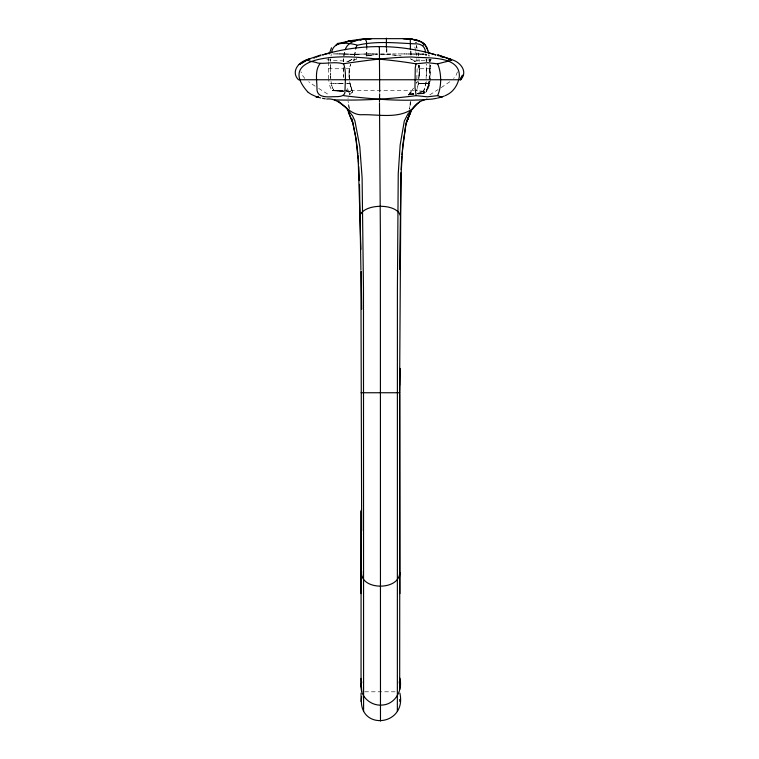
<?xml version="1.0" encoding="UTF-8"?>
<svg xmlns="http://www.w3.org/2000/svg" width="759" height="759" viewBox="0 0 759 759"><rect width="100%" height="100%" fill="white"/><g stroke="black" fill="none" stroke-linecap="round" stroke-linejoin="round"><path stroke-width="0.57" stroke-dasharray="3.79 2.85" d="M330.497 68.272L330.563 64.42M343.248 67.304L343.447 78.253M411.682 94.458C408.304 94.828 411.397 90.568 412.564 89.458M419.167 65.378L419.167 71.659M419.177 69.724L419.177 69.24M429.414 69.724L429.186 78.708M429.651 69.724L429.632 64.42M330.544 66.82L330.601 74.999M426.264 71.175L426.254 64.42M430.495 65.046C430.23 73.984 431.653 84.647 426.112 92.086M328.675 79.002L328.467 62.238M349.292 78.708L349.131 70.397L350.573 64.335L349.282 69.003M426.7 72.133L426.539 78.642M419.224 71.659L419.158 73.092M330.497 65.378L330.507 64.895M419.215 72.133L419.129 74.524M419.613 72.077L418.427 78.718L419.509 73.822L419.471 69.382L419.594 70.767M349.434 79.752L349.187 69.553M366.17 56.005L366.654 48.301M366.682 55.91L367.052 48.472M419.196 73.576L419.044 76.887M410.325 101.611L409.879 106.146M348.979 72.968L349.045 71.669M410.809 101.621L409.651 109.002M330.582 61.564L330.715 59.695M343.334 61.574L343.476 58.804M343.533 61.574L343.685 58.804M354.007 60.322L356.73 58.804L353.476 60.711L354.102 58.718M354.358 60.084L354.415 58.927M411.283 91.146C411.416 93.366 409.016 94.619 408.968 94.552M426.103 78.642L426.691 64.42M330.639 60.16L330.782 58.775M419.072 77.352L419.015 78.272M429.898 79.847L430.201 65.046M328.486 61.308L328.732 57.57M416.824 79.002L417.108 68.756L430.524 68.756M429.423 78.708L429.395 64.42M354.301 56.043L355.506 49.382M354.624 55.976L355.819 49.382M426.311 81.649L425.79 82.465C424.926 87.475 424.509 93.518 418.446 93.167M426.226 82.465L423.75 91.213L426.131 91.867M429.67 81.63L428.683 86.545L426.919 90.558L425.296 92.617L422.801 93.433L426.055 92.162L424.319 92.902M343.732 56.128L344.719 51.204M343.941 56.128L344.928 51.204M428.92 81.384L428.437 84.334M429.167 81.384L428.209 85.34M331 56.081L331.266 54.344M418.721 81.431L418.541 82.304M418.332 83.594L418.598 82.304M348.011 98.604L348.182 97.769M409.822 106.469L409.281 109.201M418.209 84.221L418.38 83.594M416.625 90.776L416.957 89.477M418.342 83.803L418.076 84.847M418.237 93.205L422.877 92.133L423.721 91.251L416.682 90.776L416.89 89.78M457.449 71.839L456.197 75.122L453.616 78.433M418.171 84.638L417.735 86.251M428.636 84.534L428.104 85.729M343.466 68.329L343.419 76.45M417.792 86.251L417.592 86.83M417.118 88.642L417.308 88.12M417.346 87.759L417.545 87.209M428.399 85.53L427.943 86.308M428.294 85.919L427.772 86.877M428.133 86.498L427.715 87.067M427.953 87.067L425.419 91.848L416.682 90.776M427.896 87.247L425.875 91.516M408.551 94.799L410.325 92.361M349.425 94.884L352.603 91.839L350.8 91.678M413.541 88.072L413.285 88.433M413.19 88.585L412.469 89.562M410.752 91.82L410.363 92.304M410.069 92.664L409.518 93.319M409.167 94.884L408.703 94.23L409.869 94.144M408.617 94.325L410.553 94.125M415.733 42.694L416.492 42.03M415.562 42.865L416.264 42.219M425.467 92.494L424.328 93.034M449.84 81.744L441.102 87.674M347.783 61.754L348.931 60.948M348.343 61.346L353.172 58.927L349.557 60.578M429.793 94.837L438.076 89.571M422.858 91.991L424.129 92.949L419.689 93.651M429.651 83.452L427.165 83.547M424.072 92.968L423.067 93.186M366.426 55.948L366.958 55.843M366.853 55.872L367.489 55.749M367.384 55.777L369.652 55.379M418.664 93.205L417.403 93.348M367.925 55.673L374.187 54.781M418.456 93.243L417.384 93.423M421.643 93.642L422.772 93.433L418.788 94.002M422.848 93.224L420.477 93.566M370.098 55.312L375.363 54.667M421.435 93.68L418.427 94.04M413.74 93.831L413.19 93.879M374.661 54.743L376.853 54.544M420.306 93.585L417.773 93.822M419.423 93.68L417.089 93.869M412.915 93.907L413.627 93.879M412.63 93.936L413.351 93.907M412.346 93.964L413.067 93.936M412.782 93.964L410.553 94.097M412.488 93.983L410.239 94.116M376.511 54.563L377.688 54.477M428.769 83.499L429.717 83.395M431.51 59.771L414.414 61.005L410.515 58.822M413.114 94.391L413.683 94.363L411.966 94.448M414.11 94.04L412.393 94.116M412.83 94.41L410.818 94.495M428.93 83.509L427.308 83.547M413.257 94.078L410.676 94.182L411.245 94.163M411.539 94.154L412.109 94.125M380.439 54.325L389.462 54.43L398.892 55.53M410.524 94.505L409.784 94.524M380.885 54.306L384.974 54.259M347.726 83.414L350.032 83.452L351.322 88.442M408.854 94.562L409.547 94.533M348.315 83.405L346.332 83.452M349.776 83.348L352.688 92.057L350.041 94.799L349.339 93.139M347.043 83.433L347.631 83.424M359.054 54.174L363.276 54.079M358.267 54.193L359.415 54.174M358.713 54.193L353.609 54.25M363.087 54.069L364.13 54.06M363.941 54.05L365.013 54.031M358.03 54.212L357.024 54.221M364.605 54.031L365.468 54.031M422.222 83.31L416.89 83.414M365.288 54.022L368.4 53.984M365.753 54.012L367.384 53.993M421.748 83.31L423.019 83.291M357.034 54.231L353.305 54.24M343.438 83.528L341.104 83.556M422.554 83.291L428.18 83.291M426.871 83.556L427.364 83.547M423.133 83.281L429.442 83.414L427.782 83.291M426.558 83.556L427.061 83.556M341.967 83.547L342.802 83.537M426.235 83.566L426.738 83.556M367.963 53.984L368.921 53.974M425.903 83.566L426.416 83.566M368.476 53.974L369.984 53.965M340.222 83.566L341.493 83.556M425.391 83.575L426.084 83.566M369.538 53.965L371.085 53.955M340.611 83.566L338.457 83.575M339.339 83.575L340.155 83.566M424.869 83.575L425.733 83.575M370.629 53.955L372.811 53.936M424.139 83.585L425.021 83.575M372.346 53.936L373.997 53.936M335.469 83.594L338.599 83.575M423.304 83.585L424.281 83.585M373.523 53.936L376.473 53.927M422.089 83.594L423.522 83.585M375.99 53.927L377.764 53.927M333.543 83.594L335.677 83.594M422.393 83.594L416.463 83.594M380.439 53.917L393.058 53.917M416.435 53.917L421.824 53.917M328.4 68.756L343.647 68.756M346.142 68.756L349.32 68.756M333.713 83.594L329.245 83.594L328.732 79.942M343.229 90.719L332.281 90.7L330.326 87.494L329.235 83.594M344.045 90.7L414.016 90.7M364.766 691.8L396.179 691.8M332.916 53.917L335.165 53.917M392.536 53.917L398.57 53.927M423.142 53.927L421.539 53.917M398.048 53.927L402.45 53.936M334.966 53.917L336.844 53.927M423.019 53.927L423.769 53.927M401.928 53.936L404.718 53.946M336.617 53.927L337.708 53.927M337.366 53.927L338.153 53.936M404.205 53.946L406.928 53.965M338.021 53.936L339.491 53.936M406.407 53.965L409.054 53.984M339.112 53.936L339.937 53.946M339.776 53.946L340.383 53.946M333.011 90.71L332.281 90.7L334.52 90.738M408.541 53.984L411.406 54.003M340.004 53.946L341.275 53.955M409.898 53.993L412.365 54.022M340.886 53.955L342.157 53.965M353.76 54.25L351.512 54.212M332.831 90.7L333.742 90.719M341.759 53.965L342.584 53.974M411.862 54.022L413.608 54.031M423.323 54.231L426.956 54.24L420.458 54.174M342.404 53.974L344.671 54.012M415.088 54.06L413.095 54.031M343.021 53.984L345.06 54.022M414.291 54.06L416.492 54.088M422.156 54.212L423.218 54.221M385.392 54.269L400.562 55.834M352.935 54.231L351.815 54.221M415.989 54.088L418.579 54.126M418.086 54.126L421.16 54.183M344.842 54.022L345.449 54.031M345.231 54.031L346.019 54.041M334.871 90.738L335.971 90.776M345.601 54.031L346.569 54.06M351.645 54.212L350.905 54.193M346.332 54.06L347.11 54.069M350.601 54.183L351.265 54.193M346.692 54.069L348.476 54.117M349.984 54.164L350.8 54.183M347.385 54.088L350.098 54.164M333.618 90.748L334.776 90.786M335.203 90.795L336.019 90.833M337.717 90.833L338.514 90.862M338.941 90.881L340.592 90.957M337.29 90.881L336.455 90.843L338.656 90.947M340.184 91.033L334.226 90.767L333.467 89.704L334.245 90.729L341.958 91.033M340.782 90.966L343.011 91.089M339.634 91.004L341.996 91.146M342.347 91.052L343.666 91.137M340.639 91.061L343.134 91.222M326.825 59.771L349.225 61.413M342.224 91.156L343.599 91.26M346.626 91.346L347.508 91.412M350.554 91.659L347.28 91.365M346.768 91.516L352.641 91.924M400.524 55.834L401.274 55.986M410.647 58.879L411.378 59.221M411.587 59.325L412.83 59.98M413.038 60.113L414.423 61.005M318.695 88.424L328.932 94.837M315.184 86.213L308.666 81.744M415.031 61.479L414.556 61.109L415.486 61.858M423.323 92.01L424.272 92.854M304.852 78.433L302.253 75.122L300.981 71.839M347.186 91.507L346.275 89.704M346.967 91.194L346.294 90.112M408.589 94.856L408.902 95.368M333.429 89.628L333.192 89.145M333.059 88.983L332.85 88.471M332.622 87.94L332.803 88.471M348.865 92.01L346.313 85.881M348.817 91.905L349.368 93.205M332.565 87.94L332.404 87.389M352.366 91.317L351.749 89.676M352.043 90.473L351.863 89.941M351.986 90.293L351.142 87.873M332.091 86.64L332.357 87.389M351.645 89.334L349.965 83.262M351.54 89.031L351.36 88.556M332.015 86.251L331.749 85.454M350.781 86.564L350.44 85.255M331.901 85.852L331.598 84.847M417.042 48.367L416.871 47.883M348.969 108.176L347.869 101.621M415.534 50.673L414.556 45.436M416.435 45.578L416.919 47.883M349.548 109.201L348.343 101.611M416.9 47.798L416.492 45.578M415.771 51.754L416.767 57.57M350.193 84.334L349.69 81.555M418.076 52.665L418.38 53.917M331.56 84.429L331.379 83.803M331.427 83.803L331 81.431M418.332 53.917L418.598 55.208M428.987 54.838L429.167 56.128M428.74 54.838L428.92 56.128M418.541 55.208L418.721 56.081M426.093 54.06L426.311 55.862M425.657 54.06L425.875 55.862M349.292 78.49L349.14 76.811M349.254 78.073L349.083 75.966M418.94 58.775L419.101 60.625M330.582 75.947L330.782 78.737M349.131 76.602L349.007 73.395M416.824 58.509L417.014 61.318M330.744 78.272L330.649 76.422M430.306 59.515L430.419 61.365M430.011 59.515L430.125 61.365M429.48 59.714L429.575 61.574M429.243 59.714L429.328 61.574M426.539 58.87L426.643 61.602M419.025 60.16L419.139 61.564M426.103 58.87L426.207 61.602M410.989 51.204L411.122 55.862M410.486 51.204L410.61 56.081M330.611 75.473L330.535 74.524M330.507 73.092L330.516 73.576M419.215 65.378L419.224 66.82M386.872 48.415L386.891 54.306M330.497 72.133L330.497 70.691M386.369 48.415L386.369 54.287M417.289 81.621L416.52 83.205L417.298 81.611M418.503 65.929L418.266 65.416L419.471 69.42L418.513 65.938"/><path stroke-width="1.14" d="M361.739 691.563L361.066 678.527M399.613 385.344L400.989 174.096M361.085 511.319L361.056 686.582C360.715 697.36 371.369 705.936 381.739 705.083C395.041 704.665 402.944 690.434 399.889 678.166M399.813 368.39L399.689 689.276M361.066 593.614L361.151 510.228M399.604 269.502L401.037 172.578M361.066 686.952L361.559 682.303M399.623 391.597L399.889 368.532M379.68 92.019L379.377 46.707L379.31 47.362M360.762 212.89L360.231 215.509M379.642 93.907L379.481 101.744M366.682 47.305L366.474 41.375L365.032 39.117L366.161 39.032M361.056 686.582L361.692 681.772M401.113 173.564L402.801 145.149L406.226 122.645M401.141 169.57L401.777 156.648M424.736 99.818C417.962 101.421 412.943 106.839 410.107 112.379M360.174 214.816C365.639 203.412 396.568 203.317 400.335 215.461M401.891 154.931L405.524 126.497M386.435 38.14L386.369 47.362M399.889 693.138C407.279 726.885 356.796 731.287 361.692 696.515M446.634 94.97C453.863 91.63 458.265 84.145 459.356 76.45C460.011 54.733 426.397 58.642 411.805 56.972C388.798 57.342 365.857 60.492 343.153 63.784C334.89 61.346 325.972 64.05 317.964 63.092C314.539 61.602 310.459 61.953 307.272 59.942L299.852 64.192L307.556 59.468L309.966 59.136L307.31 59.619C298.581 61.925 290.621 71.773 298.448 79.752L460.685 79.752C468.341 71.631 460.315 61.877 451.539 59.619L448.313 59.126M405.638 125.918L406.359 122.531M406.454 121.544L406.72 120.33M361.711 577.352L361.066 574.24L361.616 571.546C359.453 590.521 399.547 591.1 399.68 572.647M406.482 121.981L406.833 120.444M399.623 576.271L399.566 572.21M331.598 52.665C333.438 39.781 349.396 43.149 357.736 45.179C376.379 40.777 396.056 42.997 415.05 43.832C420.847 43.405 425.6 46.498 425.438 52.732M329.235 53.917L331.503 47.808M355.857 48.187L356.815 45.549M460.685 79.752L462.051 75.539M406.577 122.275L410.258 112.256L406.558 122.332M410.211 112.304L406.777 121.649L410.951 111.488L406.796 121.592M345.222 49.715C347.186 43.254 354.073 40.426 360.221 39.8M461.576 76.593L460.362 79.752L463.388 74.477M446.045 61.707L437.649 63.841L427.516 62.693L416.7 63.747L415.96 64.268L415.258 67.693L414.974 87.418L416.122 95.653L427.317 96.81L437.611 95.653L442.013 97.389M318.353 97.418L316.237 97.304L318.391 96.27M426.074 46.688C424.955 44.582 422.697 41.963 425.277 45.151M319.881 63.86C314.587 70.767 317.053 80.52 316.958 88.575C316.626 96.839 324.966 97.076 331.228 96.81C336.436 96.251 345.886 98.262 344.994 90.207C345.165 81.659 346.474 71.545 343.609 63.841M424.49 44.373L422.118 42.238L418.522 40.635L424.196 43.775L422.943 45.483M437.611 95.653C441.804 86.156 441.529 73.044 437.649 63.841M417.564 103.708L408.019 113.803L404.329 120.956L400.145 145.016L398.238 173.792L397.403 289.17L397.355 711.306M417.953 103.376L419.49 102.123M411.634 109.41C397.45 118.746 378.732 114.438 362.707 114.694C347.669 115.909 341.683 97.294 326.683 99.04M335.886 45.16L336.503 44.715M342.954 43.405L348.666 40.977L363.827 38.747M450.732 59.344L437.601 54.866L451.539 59.619C451.747 61.413 451.472 58.139 449.138 59.164M299.112 64.439L307.31 59.619L307.756 60.303M451.197 60.35L446.301 61.669M445.96 95.302L445.267 95.625M345.241 42.124L349.908 40.758L355.857 40.692M313.846 58.187L314.549 57.883M417.393 40.588L418.57 40.72L417.089 40.284M444.3 96.032L442.753 96.621M316 57.286L316.759 56.991M337.148 43.586L352.755 40.54M317.528 56.697L319.131 56.109M417.507 40.559L418.048 40.559M319.956 55.815L320.791 55.53M307.983 59.344L321.142 54.866M442.222 96.801C439.328 97.304 442.184 97.484 441.425 97.408M323.41 54.676L322.528 54.961C359.235 43.842 399.319 43.794 436.027 54.961L429.537 53.045M426.264 99.306L427.023 99.087M324.311 54.401L330.032 52.788M439.954 97.494L437.488 98.11M416.122 95.653C389.149 99.116 361.692 100.681 334.463 99.884M337.357 44.278L338.163 44.079M356.36 40.559L357.043 40.436M436.51 98.319L433.066 98.936M359.937 39.847L361.701 39.572M360.193 39.781L360.961 39.677M360.933 39.658L361.559 39.591M361.531 39.572L365.155 39.183M361.682 39.544L362.441 39.44M432.345 99.04C402.839 101.886 372.925 99.173 343.609 95.662M365.98 39.032L366.474 39.003M366.293 39.003L366.787 38.975M366.606 38.975L367.1 38.946M366.92 38.946L367.413 38.927M367.233 38.927L367.717 38.899M367.546 38.899L368.03 38.87M367.859 38.87L368.352 38.851M368.172 38.851L368.665 38.823M368.485 38.823L368.978 38.804M368.798 38.804L369.291 38.785M369.111 38.785L369.927 38.747M369.424 38.766L370.24 38.728M370.06 38.728L370.553 38.709M370.373 38.709L370.876 38.69M370.696 38.69L371.189 38.671M371.009 38.671L371.512 38.662M371.331 38.662L403.209 38.643M417.763 40.54L418.294 40.616L410.012 38.747M352.764 40.54L355.184 40.606M361.075 392.745L399.879 392.745M317.48 97.408L316.342 97.351M403.01 38.643L403.579 38.662M403.38 38.662L403.94 38.671M403.75 38.671L404.31 38.69M404.111 38.69L404.68 38.709M404.481 38.709L405.04 38.728M404.841 38.728L405.752 38.766M405.202 38.747L406.112 38.785M405.913 38.785L406.463 38.804M406.264 38.804L406.815 38.823M406.615 38.823L407.156 38.851M406.966 38.851L407.507 38.87M407.308 38.87L407.849 38.899M407.649 38.899L408.181 38.927M407.991 38.927L408.522 38.946M408.323 38.946L408.854 38.975M408.655 38.975L409.177 39.003M408.987 39.003L409.509 39.032M409.31 39.032L409.832 39.06M409.632 39.06L410.145 39.098M409.955 39.098L411.084 39.193M410.885 39.193L411.985 39.297M411.036 39.212L411.833 39.288M411.786 39.297L412.564 39.383M411.938 39.316L413.693 39.544M412.374 39.383L414.234 39.639M413.627 39.572L415.012 39.781M325.25 98.822L322.518 98.319M414.167 39.658L415.524 39.876M414.945 39.8L416.976 40.588M415.069 39.829L417.061 40.227M320.592 97.892L319.074 97.494M416.122 63.86C395.657 60.397 374.937 58.585 354.235 57.096C332.233 55.796 277.86 58.452 307.803 92M318.486 97.332L316.807 96.801M437.744 55.53L438.579 55.815M440.201 56.394L440.988 56.697M315.735 96.431L311.522 94.514M441.757 56.991L442.506 57.286M339.396 102.085L345.649 107.095L352.584 115.89L354.918 120.956L359.766 146.496L362.1 177.511L363.485 289.17L363.589 711.306M310.896 94.163L308.135 92.275M338.21 101.241L338.988 101.829M348.732 112.304L347.385 109.41M425.438 45.36L425.837 45.929M426.169 46.451L426.738 47.475M426.16 46.84L426.824 48.14M426.938 47.883L427.431 49.003M426.975 48.481L427.459 49.715M352.404 121.82L348.353 111.934L352.451 121.99M427.697 49.715L427.953 50.445M410.268 39.126L410.429 49.705M427.715 50.445L428.161 51.982M352.271 120.444L352.518 121.44M351.986 118.793L355.962 138.736L358.571 163.707M428.446 52.172L428.759 53.585M352.65 121.981L355.535 135.852M399.253 681.772L399.889 686.582M355.648 136.516L357.128 147.132M399.623 683.451L399.889 686.952M399.632 699.542L399.889 701.563M357.185 147.616L357.745 153.005M357.774 153.356L357.84 154.049M357.954 155.282L358.286 159.437M358.239 160.453L360.904 249.417M358.751 166.61L359.377 180.614M359.5 184.371L360.904 269.881M379.5 102.882L380.392 236.002L380.477 721.05M361.256 271.646L361.663 309.311M360.914 270.963L361.663 530.598M399.613 393.893L399.889 593.614M361.056 693.138L361.056 701.563M422.421 43.31L423.437 43.405L422.478 43.31M364.064 38.785L364.975 39.022L364.083 38.785"/></g></svg>
